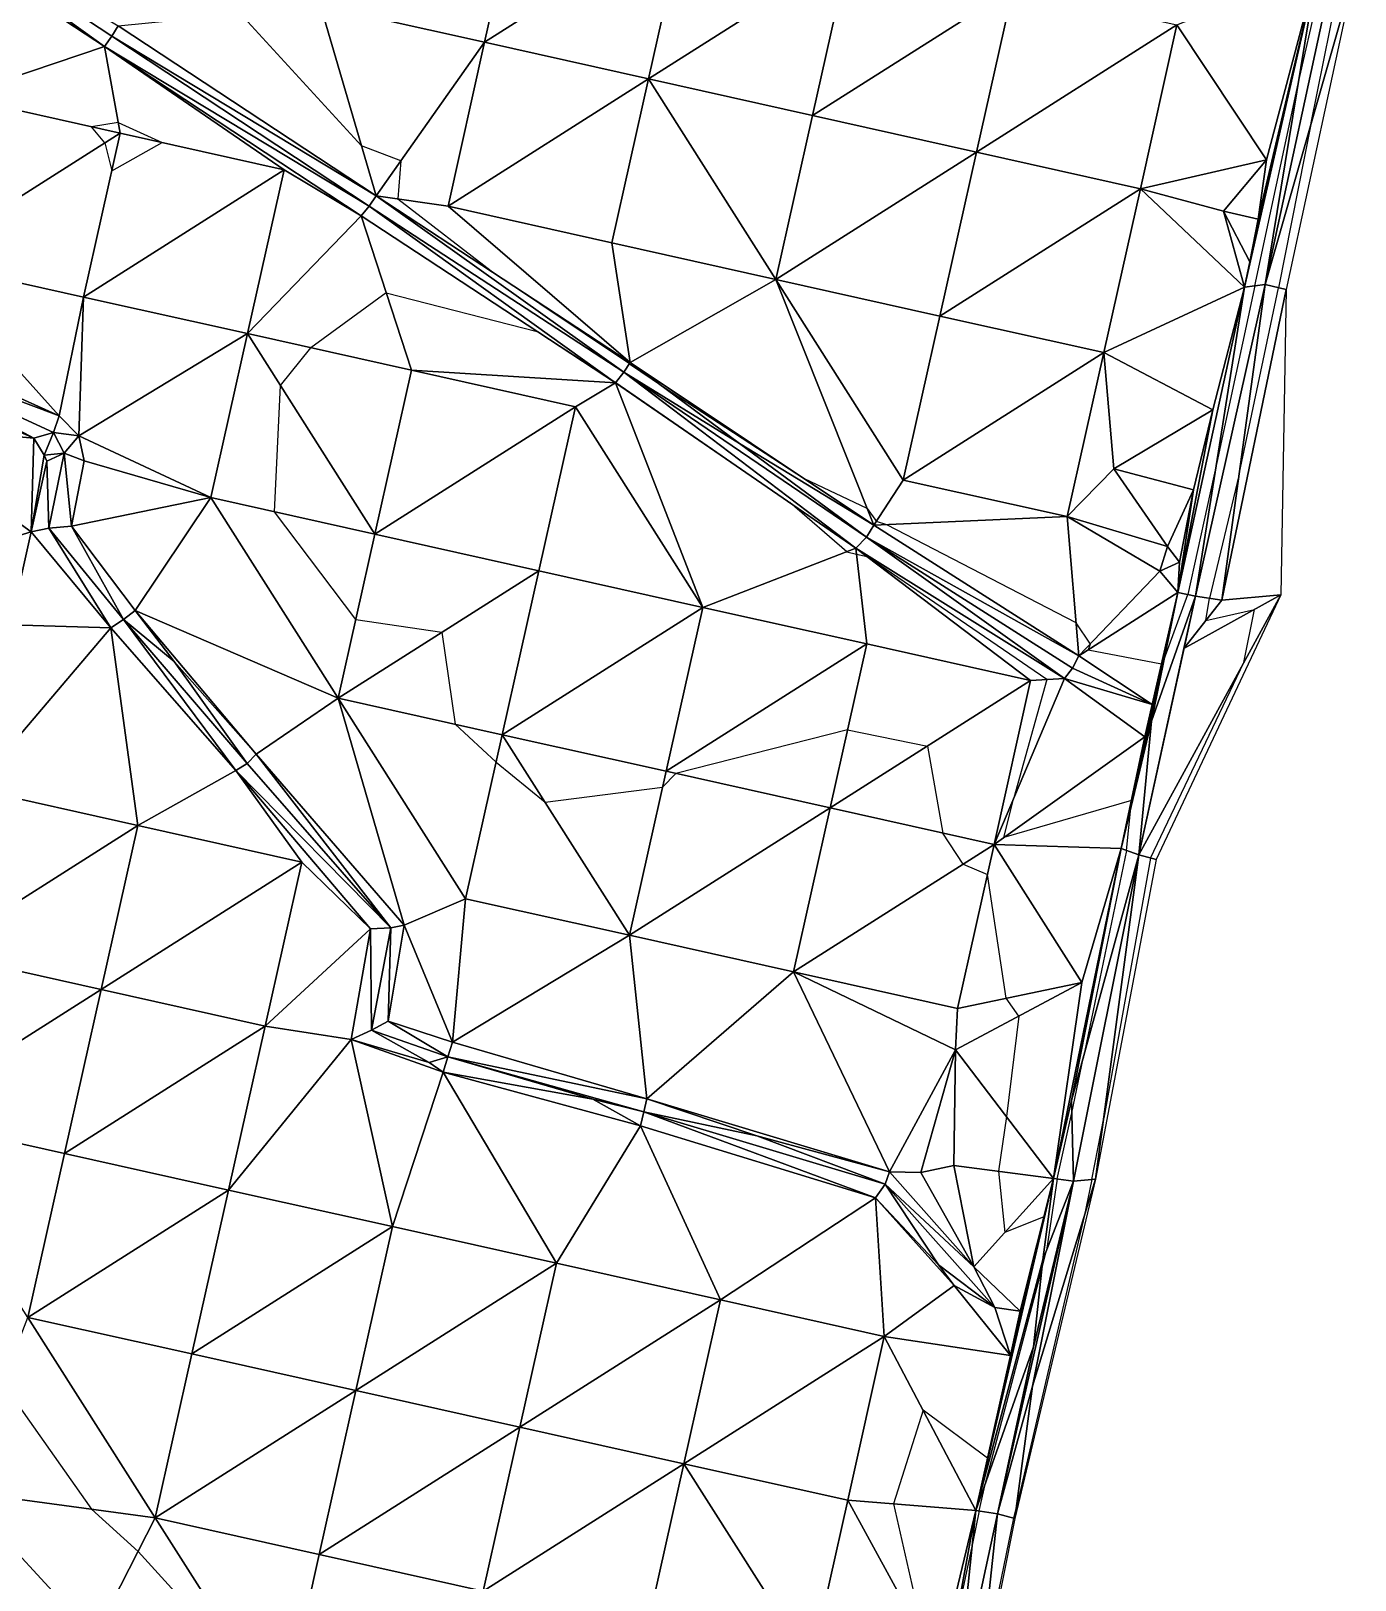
# Model space of a CAD drawing. Extents: x 452550 to 453808, y 451368 to 453069.
# Drawn here: x 453275.5 to 453354.3, y 452437.3 to 452529.5 of the extents above; entities that cross this region are included whole.
import ezdxf

# ---------------------------------------------------------------- set-up
doc = ezdxf.new("R2010")
doc.units = 0
doc.header["$LTSCALE"] = 0.35
doc.header["$MEASUREMENT"] = 0
doc.linetypes.add('DASHED', pattern=[5442.857143, 3628.571429, -1814.285714])
doc.layers.add('Default', color=42, linetype='Continuous', lineweight=25)
doc.layers.add('FPS_Contours-Minor', color=40, linetype='DASHED', lineweight=25)

msp = doc.modelspace()

# ---------------------------------------------------------------- linework, layer by layer
at = {"layer": 'Default', "color": 8, "linetype": 'Continuous', "lineweight": 25}
for points in [[(453264.543, 452538.631, 13.973), (453265.061, 452539.23, 13.899), (453279.889, 452528.575, 13.956)], [(453271.06, 452525.595, 13.971), (453264.543, 452538.631, 13.973), (453279.889, 452528.575, 13.956)], [(453265.061, 452539.23, 13.899), (453280.319, 452529.189, 13.881), (453279.889, 452528.575, 13.956)], [(453280.696, 452529.802, 13.948), (453280.319, 452529.189, 13.881), (453265.061, 452539.23, 13.899)], [(453302.518, 452528.82, 14.041), (453292.758, 452530.998, 14.034), (453304.696, 452538.58, 14.051)], [(453302.518, 452528.82, 14.041), (453304.696, 452538.58, 14.051), (453314.456, 452536.402, 14.101)], [(453312.278, 452526.642, 14.092), (453302.518, 452528.82, 14.041), (453314.456, 452536.402, 14.101)], [(453312.278, 452526.642, 14.092), (453314.456, 452536.402, 14.101), (453324.216, 452534.224, 14.098)], [(453322.038, 452524.464, 14.096), (453312.278, 452526.642, 14.092), (453324.216, 452534.224, 14.098)], [(453322.038, 452524.464, 14.096), (453324.216, 452534.224, 14.098), (453333.976, 452532.046, 14.097)], [(453343.736, 452529.868, 14.168), (453352.052, 452533.126, 14.132), (453349.069, 452521.816, 14.189)], [(453347.758, 452514.251, 14.234), (453348.071, 452515.76, 14.156), (453352.052, 452533.126, 14.132)], [(453348.979, 452514.408, 13.768), (453347.758, 452514.251, 14.234), (453352.052, 452533.126, 14.132)], [(453348.071, 452515.76, 14.156), (453348.56, 452518.296, 14.121), (453352.052, 452533.126, 14.132)], [(453348.56, 452518.296, 14.121), (453349.069, 452521.816, 14.189), (453352.052, 452533.126, 14.132)], [(453353.006, 452533.077, 13.838), (453354.334, 452533.17, 14.22), (453348.979, 452514.408, 13.768)], [(453354.334, 452533.17, 14.22), (453350.236, 452514.105, 14.13), (453348.979, 452514.408, 13.768)], [(453352.052, 452533.126, 14.132), (453353.006, 452533.077, 13.838), (453348.979, 452514.408, 13.768)], [(453331.798, 452522.286, 14.099), (453322.038, 452524.464, 14.096), (453333.976, 452532.046, 14.097)], [(453331.798, 452522.286, 14.099), (453333.976, 452532.046, 14.097), (453343.736, 452529.868, 14.168)], [(453292.758, 452530.998, 14.034), (453296.065, 452519.679, 13.988), (453280.696, 452529.802, 13.948)], [(453292.758, 452530.998, 14.034), (453302.518, 452528.82, 14.041), (453296.065, 452519.679, 13.988)], [(453279.889, 452528.575, 13.956), (453280.319, 452529.189, 13.881), (453295.655, 452519.067, 13.862)], [(453296.065, 452519.679, 13.988), (453280.319, 452529.189, 13.881), (453280.696, 452529.802, 13.948)], [(453296.065, 452519.679, 13.988), (453295.655, 452519.067, 13.862), (453280.319, 452529.189, 13.881)], [(453341.558, 452520.108, 14.114), (453331.798, 452522.286, 14.099), (453343.736, 452529.868, 14.168)], [(453341.558, 452520.108, 14.114), (453343.736, 452529.868, 14.168), (453349.069, 452521.816, 14.189)], [(453280.82, 452523.417, 14.006), (453271.06, 452525.595, 13.971), (453279.889, 452528.575, 13.956)], [(453290.58, 452521.239, 13.982), (453279.889, 452528.575, 13.956), (453295.167, 452518.488, 13.991)], [(453279.889, 452528.575, 13.956), (453295.655, 452519.067, 13.862), (453295.167, 452518.488, 13.991)], [(453290.58, 452521.239, 13.982), (453280.82, 452523.417, 14.006), (453279.889, 452528.575, 13.956)], [(453302.518, 452528.82, 14.041), (453300.34, 452519.061, 14.028), (453296.065, 452519.679, 13.988)], [(453300.34, 452519.061, 14.028), (453302.518, 452528.82, 14.041), (453312.278, 452526.642, 14.092)], [(453310.1, 452516.882, 14.069), (453300.34, 452519.061, 14.028), (453312.278, 452526.642, 14.092)], [(453310.1, 452516.882, 14.069), (453312.278, 452526.642, 14.092), (453319.86, 452514.704, 14.073)], [(453319.86, 452514.704, 14.073), (453312.278, 452526.642, 14.092), (453322.038, 452524.464, 14.096)], [(453268.882, 452515.835, 13.926), (453271.06, 452525.595, 13.971), (453280.82, 452523.417, 14.006)], [(453319.86, 452514.704, 14.073), (453322.038, 452524.464, 14.096), (453331.798, 452522.286, 14.099)], [(453278.642, 452513.657, 13.979), (453268.882, 452515.835, 13.926), (453280.82, 452523.417, 14.006)], [(453278.642, 452513.657, 13.979), (453280.82, 452523.417, 14.006), (453290.58, 452521.239, 13.982)], [(453329.62, 452512.526, 14.066), (453319.86, 452514.704, 14.073), (453331.798, 452522.286, 14.099)], [(453329.62, 452512.526, 14.066), (453331.798, 452522.286, 14.099), (453341.558, 452520.108, 14.114)], [(453346.498, 452518.76, 14.206), (453341.558, 452520.108, 14.114), (453349.069, 452521.816, 14.189)], [(453348.56, 452518.296, 14.121), (453346.498, 452518.76, 14.206), (453349.069, 452521.816, 14.189)], [(453288.402, 452511.479, 13.994), (453278.642, 452513.657, 13.979), (453290.58, 452521.239, 13.982)], [(453288.402, 452511.479, 13.994), (453290.58, 452521.239, 13.982), (453295.167, 452518.488, 13.991)], [(453339.38, 452510.348, 14.089), (453329.62, 452512.526, 14.066), (453341.558, 452520.108, 14.114)], [(453339.38, 452510.348, 14.089), (453341.558, 452520.108, 14.114), (453347.758, 452514.251, 14.234)], [(453347.758, 452514.251, 14.234), (453341.558, 452520.108, 14.114), (453346.498, 452518.76, 14.206)], [(453295.167, 452518.488, 13.991), (453295.655, 452519.067, 13.862), (453310.316, 452508.549, 14.004)], [(453310.798, 452509.181, 13.911), (453295.655, 452519.067, 13.862), (453296.065, 452519.679, 13.988)], [(453295.655, 452519.067, 13.862), (453310.798, 452509.181, 13.911), (453310.316, 452508.549, 14.004)], [(453300.34, 452519.061, 14.028), (453311.188, 452509.77, 14.014), (453296.065, 452519.679, 13.988)], [(453311.188, 452509.77, 14.014), (453310.798, 452509.181, 13.911), (453296.065, 452519.679, 13.988)], [(453300.34, 452519.061, 14.028), (453310.1, 452516.882, 14.069), (453311.188, 452509.77, 14.014)], [(453298.162, 452509.301, 14.009), (453288.402, 452511.479, 13.994), (453295.167, 452518.488, 13.991)], [(453298.162, 452509.301, 14.009), (453295.167, 452518.488, 13.991), (453310.316, 452508.549, 14.004)], [(453348.56, 452518.296, 14.121), (453348.071, 452515.76, 14.156), (453346.498, 452518.76, 14.206)], [(453348.071, 452515.76, 14.156), (453347.758, 452514.251, 14.234), (453346.498, 452518.76, 14.206)], [(453310.1, 452516.882, 14.069), (453319.86, 452514.704, 14.073), (453311.188, 452509.77, 14.014)], [(453268.882, 452515.835, 13.926), (453277.2, 452506.593, 13.925), (453264.042, 452512.521, 13.902)], [(453268.882, 452515.835, 13.926), (453278.642, 452513.657, 13.979), (453277.2, 452506.593, 13.925)], [(453319.86, 452514.704, 14.073), (453325.686, 452500.069, 13.995), (453311.188, 452509.77, 14.014)], [(453319.86, 452514.704, 14.073), (453327.442, 452502.766, 14.057), (453325.686, 452500.069, 13.995)], [(453319.86, 452514.704, 14.073), (453329.62, 452512.526, 14.066), (453327.442, 452502.766, 14.057)], [(453348.979, 452514.408, 13.768), (453346.402, 452495.61, 14.155), (453344.832, 452495.861, 13.822)], [(453347.758, 452514.251, 14.234), (453348.979, 452514.408, 13.768), (453344.832, 452495.861, 13.822)], [(453348.979, 452514.408, 13.768), (453350.236, 452514.105, 14.13), (453346.402, 452495.61, 14.155)], [(453278.642, 452513.657, 13.979), (453278.355, 452505.4, 13.92), (453277.2, 452506.593, 13.925)], [(453278.642, 452513.657, 13.979), (453288.402, 452511.479, 13.994), (453278.355, 452505.4, 13.92)], [(453339.38, 452510.348, 14.089), (453347.758, 452514.251, 14.234), (453345.878, 452506.942, 14.17)], [(453344.832, 452495.861, 13.822), (453343.793, 452496.074, 14.228), (453347.758, 452514.251, 14.234)], [(453343.793, 452496.074, 14.228), (453345.878, 452506.942, 14.17), (453347.758, 452514.251, 14.234)], [(453349.923, 452495.927, 14.081), (453346.402, 452495.61, 14.155), (453350.236, 452514.105, 14.13)], [(453263.151, 452510.782, 13.923), (453263.612, 452511.69, 13.787), (453275.693, 452505.248, 13.898)], [(453277.2, 452506.593, 13.925), (453263.612, 452511.69, 13.787), (453264.042, 452512.521, 13.902)], [(453276.849, 452505.601, 13.813), (453275.693, 452505.248, 13.898), (453263.612, 452511.69, 13.787)], [(453277.2, 452506.593, 13.925), (453276.849, 452505.601, 13.813), (453263.612, 452511.69, 13.787)], [(453327.442, 452502.766, 14.057), (453329.62, 452512.526, 14.066), (453339.38, 452510.348, 14.089)], [(453266.704, 452506.075, 13.919), (453263.151, 452510.782, 13.923), (453275.693, 452505.248, 13.898)], [(453288.402, 452511.479, 13.994), (453286.224, 452501.719, 13.99), (453278.355, 452505.4, 13.92)], [(453286.224, 452501.719, 13.99), (453288.402, 452511.479, 13.994), (453295.984, 452499.541, 14.016)], [(453295.984, 452499.541, 14.016), (453288.402, 452511.479, 13.994), (453298.162, 452509.301, 14.009)], [(453317.682, 452504.945, 13.969), (453310.798, 452509.181, 13.911), (453311.188, 452509.77, 14.014)], [(453325.686, 452500.069, 13.995), (453317.682, 452504.945, 13.969), (453311.188, 452509.77, 14.014)], [(453337.201, 452500.588, 14.075), (453327.442, 452502.766, 14.057), (453339.38, 452510.348, 14.089)], [(453337.201, 452500.588, 14.075), (453339.38, 452510.348, 14.089), (453339.984, 452503.424, 14.071)], [(453339.984, 452503.424, 14.071), (453339.38, 452510.348, 14.089), (453345.878, 452506.942, 14.17)], [(453295.984, 452499.541, 14.016), (453298.162, 452509.301, 14.009), (453307.922, 452507.123, 14.04)], [(453310.316, 452508.549, 14.004), (453307.922, 452507.123, 14.04), (453298.162, 452509.301, 14.009)], [(453310.316, 452508.549, 14.004), (453310.798, 452509.181, 13.911), (453324.626, 452498.712, 13.999)], [(453310.798, 452509.181, 13.911), (453317.682, 452504.945, 13.969), (453325.247, 452499.356, 13.878)], [(453324.626, 452498.712, 13.999), (453310.798, 452509.181, 13.911), (453325.247, 452499.356, 13.878)], [(453315.504, 452495.185, 14.023), (453307.922, 452507.123, 14.04), (453310.316, 452508.549, 14.004)], [(453315.504, 452495.185, 14.023), (453310.316, 452508.549, 14.004), (453324.626, 452498.712, 13.999)], [(453305.744, 452497.363, 14.014), (453295.984, 452499.541, 14.016), (453307.922, 452507.123, 14.04)], [(453305.744, 452497.363, 14.014), (453307.922, 452507.123, 14.04), (453315.504, 452495.185, 14.023)], [(453278.355, 452505.4, 13.92), (453276.849, 452505.601, 13.813), (453277.2, 452506.593, 13.925)], [(453344.726, 452502.187, 14.025), (453339.984, 452503.424, 14.071), (453345.878, 452506.942, 14.17)], [(453343.793, 452496.074, 14.228), (453344.726, 452502.187, 14.025), (453345.878, 452506.942, 14.17)], [(453264.526, 452496.315, 13.96), (453266.704, 452506.075, 13.919), (453275.528, 452499.686, 13.905)], [(453266.704, 452506.075, 13.919), (453275.693, 452505.248, 13.898), (453275.528, 452499.686, 13.905)], [(453275.693, 452505.248, 13.898), (453276.308, 452504.254, 13.892), (453275.528, 452499.686, 13.905)], [(453275.693, 452505.248, 13.898), (453276.849, 452505.601, 13.813), (453276.308, 452504.254, 13.892)], [(453276.849, 452505.601, 13.813), (453277.488, 452504.354, 13.77), (453276.308, 452504.254, 13.892)], [(453277.488, 452504.354, 13.77), (453276.849, 452505.601, 13.813), (453278.355, 452505.4, 13.92)], [(453278.68, 452503.913, 13.909), (453277.488, 452504.354, 13.77), (453278.355, 452505.4, 13.92)], [(453286.224, 452501.719, 13.99), (453278.68, 452503.913, 13.909), (453278.355, 452505.4, 13.92)], [(453276.308, 452504.254, 13.892), (453276.464, 452503.897, 13.892), (453275.528, 452499.686, 13.905)], [(453277.488, 452504.354, 13.77), (453276.464, 452503.897, 13.892), (453276.308, 452504.254, 13.892)], [(453276.585, 452499.906, 13.771), (453276.464, 452503.897, 13.892), (453277.488, 452504.354, 13.77)], [(453277.924, 452500.021, 13.89), (453276.585, 452499.906, 13.771), (453277.488, 452504.354, 13.77)], [(453277.488, 452504.354, 13.77), (453278.68, 452503.913, 13.909), (453277.924, 452500.021, 13.89)], [(453317.682, 452504.945, 13.969), (453325.686, 452500.069, 13.995), (453325.247, 452499.356, 13.878)], [(453276.464, 452503.897, 13.892), (453276.585, 452499.906, 13.771), (453275.528, 452499.686, 13.905)], [(453286.224, 452501.719, 13.99), (453277.924, 452500.021, 13.89), (453278.68, 452503.913, 13.909)], [(453343.177, 452498.802, 14.099), (453337.201, 452500.588, 14.075), (453339.984, 452503.424, 14.071)], [(453344.726, 452502.187, 14.025), (453343.177, 452498.802, 14.099), (453339.984, 452503.424, 14.071)], [(453327.442, 452502.766, 14.057), (453337.201, 452500.588, 14.075), (453325.686, 452500.069, 13.995)], [(453286.224, 452501.719, 13.99), (453281.718, 452494.992, 13.896), (453277.924, 452500.021, 13.89)], [(453281.718, 452494.992, 13.896), (453286.224, 452501.719, 13.99), (453293.806, 452489.781, 13.985)], [(453286.224, 452501.719, 13.99), (453295.984, 452499.541, 14.016), (453293.806, 452489.781, 13.985)], [(453344.726, 452502.187, 14.025), (453343.889, 452497.885, 14.025), (453343.177, 452498.802, 14.099)], [(453343.793, 452496.074, 14.228), (453343.889, 452497.885, 14.025), (453344.726, 452502.187, 14.025)], [(453325.686, 452500.069, 13.995), (453337.201, 452500.588, 14.075), (453337.897, 452492.291, 13.977)], [(453337.897, 452492.291, 13.977), (453337.201, 452500.588, 14.075), (453342.724, 452497.339, 14.142)], [(453342.724, 452497.339, 14.142), (453337.201, 452500.588, 14.075), (453343.177, 452498.802, 14.099)], [(453274.286, 452494.137, 13.956), (453264.526, 452496.315, 13.96), (453275.528, 452499.686, 13.905)], [(453274.286, 452494.137, 13.956), (453275.528, 452499.686, 13.905), (453280.258, 452493.973, 13.878)], [(453275.528, 452499.686, 13.905), (453276.585, 452499.906, 13.771), (453280.258, 452493.973, 13.878)], [(453277.924, 452500.021, 13.89), (453281.017, 452494.467, 13.792), (453276.585, 452499.906, 13.771)], [(453281.017, 452494.467, 13.792), (453280.258, 452493.973, 13.878), (453276.585, 452499.906, 13.771)], [(453281.718, 452494.992, 13.896), (453281.017, 452494.467, 13.792), (453277.924, 452500.021, 13.89)], [(453325.247, 452499.356, 13.878), (453325.686, 452500.069, 13.995), (453337.897, 452492.291, 13.977)], [(453293.806, 452489.781, 13.985), (453295.984, 452499.541, 14.016), (453305.744, 452497.363, 14.014)], [(453325.264, 452493.007, 14.022), (453315.504, 452495.185, 14.023), (453324.626, 452498.712, 13.999)], [(453324.626, 452498.712, 13.999), (453325.247, 452499.356, 13.878), (453337.043, 452490.957, 13.976)], [(453335.023, 452490.828, 14.021), (453324.626, 452498.712, 13.999), (453337.043, 452490.957, 13.976)], [(453335.023, 452490.828, 14.021), (453325.264, 452493.007, 14.022), (453324.626, 452498.712, 13.999)], [(453325.247, 452499.356, 13.878), (453337.512, 452491.57, 13.857), (453337.043, 452490.957, 13.976)], [(453325.247, 452499.356, 13.878), (453337.897, 452492.291, 13.977), (453337.512, 452491.57, 13.857)], [(453343.889, 452497.885, 14.025), (453342.724, 452497.339, 14.142), (453343.177, 452498.802, 14.099)], [(453343.889, 452497.885, 14.025), (453343.793, 452496.074, 14.228), (453342.724, 452497.339, 14.142)], [(453303.566, 452487.603, 14.006), (453293.806, 452489.781, 13.985), (453305.744, 452497.363, 14.014)], [(453303.566, 452487.603, 14.006), (453305.744, 452497.363, 14.014), (453315.504, 452495.185, 14.023)], [(453343.793, 452496.074, 14.228), (453337.897, 452492.291, 13.977), (453342.724, 452497.339, 14.142)], [(453342.256, 452489.395, 13.871), (453337.897, 452492.291, 13.977), (453343.793, 452496.074, 14.228)], [(453340.419, 452480.828, 14.099), (453342.256, 452489.395, 13.871), (453343.793, 452496.074, 14.228)], [(453342.224, 452488.415, 13.789), (453340.419, 452480.828, 14.099), (453343.793, 452496.074, 14.228)], [(453342.224, 452488.415, 13.789), (453343.793, 452496.074, 14.228), (453344.832, 452495.861, 13.822)], [(453313.326, 452485.425, 14.001), (453303.566, 452487.603, 14.006), (453315.504, 452495.185, 14.023)], [(453313.326, 452485.425, 14.001), (453315.504, 452495.185, 14.023), (453325.264, 452493.007, 14.022)], [(453349.923, 452495.927, 14.081), (453342.489, 452480.172, 14.105), (453341.464, 452480.463, 13.771)], [(453344.151, 452492.743, 13.786), (453349.923, 452495.927, 14.081), (453341.464, 452480.463, 13.771)], [(453344.832, 452495.861, 13.822), (453344.151, 452492.743, 13.786), (453341.464, 452480.463, 13.771)], [(453342.224, 452488.415, 13.789), (453344.832, 452495.861, 13.822), (453341.464, 452480.463, 13.771)], [(453346.402, 452495.61, 14.155), (453349.923, 452495.927, 14.081), (453344.151, 452492.743, 13.786)], [(453344.832, 452495.861, 13.822), (453346.402, 452495.61, 14.155), (453344.151, 452492.743, 13.786)], [(453272.108, 452484.377, 13.992), (453274.286, 452494.137, 13.956), (453280.258, 452493.973, 13.878)], [(453287.704, 452485.47, 13.923), (453280.258, 452493.973, 13.878), (453281.017, 452494.467, 13.792)], [(453284.046, 452491.959, 13.922), (453281.017, 452494.467, 13.792), (453281.718, 452494.992, 13.896)], [(453284.046, 452491.959, 13.922), (453288.385, 452485.887, 13.798), (453281.017, 452494.467, 13.792)], [(453288.385, 452485.887, 13.798), (453287.704, 452485.47, 13.923), (453281.017, 452494.467, 13.792)], [(453288.924, 452486.446, 13.921), (453284.046, 452491.959, 13.922), (453281.718, 452494.992, 13.896)], [(453293.806, 452489.781, 13.985), (453288.924, 452486.446, 13.921), (453281.718, 452494.992, 13.896)], [(453281.868, 452482.199, 13.981), (453272.108, 452484.377, 13.992), (453280.258, 452493.973, 13.878)], [(453287.704, 452485.47, 13.923), (453281.868, 452482.199, 13.981), (453280.258, 452493.973, 13.878)], [(453323.085, 452483.247, 13.98), (453313.326, 452485.425, 14.001), (453325.264, 452493.007, 14.022)], [(453323.085, 452483.247, 13.98), (453325.264, 452493.007, 14.022), (453335.023, 452490.828, 14.021)], [(453342.256, 452489.395, 13.871), (453337.512, 452491.57, 13.857), (453337.897, 452492.291, 13.977)], [(453284.046, 452491.959, 13.922), (453288.924, 452486.446, 13.921), (453288.385, 452485.887, 13.798)], [(453337.512, 452491.57, 13.857), (453342.256, 452489.395, 13.871), (453337.043, 452490.957, 13.976)], [(453332.845, 452481.069, 14.009), (453323.085, 452483.247, 13.98), (453335.023, 452490.828, 14.021)], [(453332.845, 452481.069, 14.009), (453337.043, 452490.957, 13.976), (453341.813, 452487.487, 13.869)], [(453332.845, 452481.069, 14.009), (453335.023, 452490.828, 14.021), (453337.043, 452490.957, 13.976)], [(453337.043, 452490.957, 13.976), (453342.256, 452489.395, 13.871), (453341.813, 452487.487, 13.869)], [(453293.806, 452489.781, 13.985), (453297.731, 452476.258, 13.917), (453288.924, 452486.446, 13.921)], [(453293.806, 452489.781, 13.985), (453301.388, 452477.843, 13.971), (453297.731, 452476.258, 13.917)], [(453293.806, 452489.781, 13.985), (453303.566, 452487.603, 14.006), (453301.388, 452477.843, 13.971)], [(453340.419, 452480.828, 14.099), (453341.813, 452487.487, 13.869), (453342.256, 452489.395, 13.871)], [(453342.224, 452488.415, 13.789), (453341.464, 452480.463, 13.771), (453340.419, 452480.828, 14.099)], [(453301.388, 452477.843, 13.971), (453303.566, 452487.603, 14.006), (453311.148, 452475.665, 13.988)], [(453311.148, 452475.665, 13.988), (453303.566, 452487.603, 14.006), (453313.326, 452485.425, 14.001)], [(453340.419, 452480.828, 14.099), (453332.845, 452481.069, 14.009), (453341.813, 452487.487, 13.869)], [(453287.704, 452485.47, 13.923), (453288.385, 452485.887, 13.798), (453296.937, 452476.099, 13.799)], [(453288.924, 452486.446, 13.921), (453296.937, 452476.099, 13.799), (453288.385, 452485.887, 13.798)], [(453297.731, 452476.258, 13.917), (453296.937, 452476.099, 13.799), (453288.924, 452486.446, 13.921)], [(453291.628, 452480.021, 13.891), (453281.868, 452482.199, 13.981), (453287.704, 452485.47, 13.923)], [(453291.628, 452480.021, 13.891), (453287.704, 452485.47, 13.923), (453295.727, 452476.047, 13.906)], [(453287.704, 452485.47, 13.923), (453296.937, 452476.099, 13.799), (453295.727, 452476.047, 13.906)], [(453311.148, 452475.665, 13.988), (453313.326, 452485.425, 14.001), (453323.085, 452483.247, 13.98)], [(453269.93, 452474.617, 13.96), (453272.108, 452484.377, 13.992), (453281.868, 452482.199, 13.981)], [(453320.907, 452473.487, 13.949), (453311.148, 452475.665, 13.988), (453323.085, 452483.247, 13.98)], [(453320.907, 452473.487, 13.949), (453323.085, 452483.247, 13.98), (453332.845, 452481.069, 14.009)], [(453279.69, 452472.439, 13.967), (453269.93, 452474.617, 13.96), (453281.868, 452482.199, 13.981)], [(453279.69, 452472.439, 13.967), (453281.868, 452482.199, 13.981), (453291.628, 452480.021, 13.891)], [(453330.667, 452471.309, 13.959), (453320.907, 452473.487, 13.949), (453332.845, 452481.069, 14.009)], [(453330.667, 452471.309, 13.959), (453332.845, 452481.069, 14.009), (453338.078, 452472.863, 14.064)], [(453332.845, 452481.069, 14.009), (453340.419, 452480.828, 14.099), (453338.078, 452472.863, 14.064)], [(453337.464, 452465.827, 14.047), (453336.385, 452461.192, 14.06), (453340.419, 452480.828, 14.099)], [(453336.385, 452461.192, 14.06), (453338.078, 452472.863, 14.064), (453340.419, 452480.828, 14.099)], [(453337.464, 452465.827, 14.047), (453340.419, 452480.828, 14.099), (453341.464, 452480.463, 13.771)], [(453337.464, 452465.827, 14.047), (453341.464, 452480.463, 13.771), (453337.57, 452461.024, 13.736)], [(453341.464, 452480.463, 13.771), (453338.888, 452461.145, 14.053), (453337.57, 452461.024, 13.736)], [(453341.464, 452480.463, 13.771), (453342.489, 452480.172, 14.105), (453338.888, 452461.145, 14.053)], [(453289.45, 452470.261, 13.939), (453279.69, 452472.439, 13.967), (453291.628, 452480.021, 13.891)], [(453289.45, 452470.261, 13.939), (453291.628, 452480.021, 13.891), (453295.727, 452476.047, 13.906)], [(453301.388, 452477.843, 13.971), (453300.607, 452469.311, 13.928), (453297.731, 452476.258, 13.917)], [(453301.388, 452477.843, 13.971), (453311.148, 452475.665, 13.988), (453300.607, 452469.311, 13.928)], [(453289.45, 452470.261, 13.939), (453295.727, 452476.047, 13.906), (453294.584, 452469.454, 13.917)], [(453295.727, 452476.047, 13.906), (453295.775, 452470.008, 13.793), (453294.584, 452469.454, 13.917)], [(453295.775, 452470.008, 13.793), (453295.727, 452476.047, 13.906), (453296.937, 452476.099, 13.799)], [(453296.772, 452470.546, 13.899), (453295.775, 452470.008, 13.793), (453296.937, 452476.099, 13.799)], [(453300.607, 452469.311, 13.928), (453296.772, 452470.546, 13.899), (453297.731, 452476.258, 13.917)], [(453296.772, 452470.546, 13.899), (453296.937, 452476.099, 13.799), (453297.731, 452476.258, 13.917)], [(453300.607, 452469.311, 13.928), (453311.148, 452475.665, 13.988), (453312.176, 452465.924, 13.92)], [(453311.148, 452475.665, 13.988), (453320.907, 452473.487, 13.949), (453312.176, 452465.924, 13.92)], [(453267.752, 452464.857, 13.852), (453269.93, 452474.617, 13.96), (453279.69, 452472.439, 13.967)], [(453320.907, 452473.487, 13.949), (453326.613, 452461.577, 13.914), (453312.176, 452465.924, 13.92)], [(453326.613, 452461.577, 13.914), (453320.907, 452473.487, 13.949), (453330.555, 452468.846, 13.936)], [(453320.907, 452473.487, 13.949), (453330.667, 452471.309, 13.959), (453330.555, 452468.846, 13.936)], [(453277.512, 452462.679, 13.946), (453267.752, 452464.857, 13.852), (453279.69, 452472.439, 13.967)], [(453277.512, 452462.679, 13.946), (453279.69, 452472.439, 13.967), (453289.45, 452470.261, 13.939)], [(453330.555, 452468.846, 13.936), (453330.667, 452471.309, 13.959), (453338.078, 452472.863, 14.064)], [(453336.385, 452461.192, 14.06), (453330.555, 452468.846, 13.936), (453338.078, 452472.863, 14.064)], [(453287.272, 452460.501, 13.935), (453277.512, 452462.679, 13.946), (453289.45, 452470.261, 13.939)], [(453287.272, 452460.501, 13.935), (453289.45, 452470.261, 13.939), (453294.584, 452469.454, 13.917)], [(453296.772, 452470.546, 13.899), (453300.328, 452468.429, 13.793), (453295.775, 452470.008, 13.793)], [(453296.772, 452470.546, 13.899), (453300.607, 452469.311, 13.928), (453300.328, 452468.429, 13.793)], [(453297.031, 452458.323, 13.94), (453287.272, 452460.501, 13.935), (453294.584, 452469.454, 13.917)], [(453295.775, 452470.008, 13.793), (453299.21, 452468.083, 13.92), (453294.584, 452469.454, 13.917)], [(453297.031, 452458.323, 13.94), (453294.584, 452469.454, 13.917), (453300.044, 452467.526, 13.929)], [(453294.584, 452469.454, 13.917), (453299.21, 452468.083, 13.92), (453300.044, 452467.526, 13.929)], [(453300.328, 452468.429, 13.793), (453299.21, 452468.083, 13.92), (453295.775, 452470.008, 13.793)], [(453300.328, 452468.429, 13.793), (453300.607, 452469.311, 13.928), (453312.176, 452465.924, 13.92)], [(453299.21, 452468.083, 13.92), (453300.328, 452468.429, 13.793), (453300.044, 452467.526, 13.929)], [(453300.328, 452468.429, 13.793), (453308.969, 452465.905, 13.915), (453300.044, 452467.526, 13.929)], [(453312.005, 452465.153, 13.787), (453308.969, 452465.905, 13.915), (453300.328, 452468.429, 13.793)], [(453312.176, 452465.924, 13.92), (453312.005, 452465.153, 13.787), (453300.328, 452468.429, 13.793)], [(453328.489, 452461.549, 13.964), (453326.613, 452461.577, 13.914), (453330.555, 452468.846, 13.936)], [(453330.453, 452461.966, 13.952), (453328.489, 452461.549, 13.964), (453330.555, 452468.846, 13.936)], [(453336.385, 452461.192, 14.06), (453330.453, 452461.966, 13.952), (453330.555, 452468.846, 13.936)], [(453306.791, 452456.145, 13.927), (453297.031, 452458.323, 13.94), (453300.044, 452467.526, 13.929)], [(453306.791, 452456.145, 13.927), (453300.044, 452467.526, 13.929), (453311.793, 452464.326, 13.917)], [(453300.044, 452467.526, 13.929), (453308.969, 452465.905, 13.915), (453311.793, 452464.326, 13.917)], [(453308.969, 452465.905, 13.915), (453312.005, 452465.153, 13.787), (453311.793, 452464.326, 13.917)], [(453318.729, 452463.727, 13.892), (453312.005, 452465.153, 13.787), (453312.176, 452465.924, 13.92)], [(453326.613, 452461.577, 13.914), (453318.729, 452463.727, 13.892), (453312.176, 452465.924, 13.92)], [(453336.385, 452461.192, 14.06), (453337.464, 452465.827, 14.047), (453337.57, 452461.024, 13.736)], [(453275.334, 452452.919, 13.832), (453267.752, 452464.857, 13.852), (453277.512, 452462.679, 13.946)], [(453325.778, 452460.026, 13.919), (453311.793, 452464.326, 13.917), (453312.005, 452465.153, 13.787)], [(453318.729, 452463.727, 13.892), (453326.365, 452460.858, 13.793), (453312.005, 452465.153, 13.787)], [(453326.365, 452460.858, 13.793), (453325.778, 452460.026, 13.919), (453312.005, 452465.153, 13.787)], [(453316.551, 452453.967, 13.921), (453306.791, 452456.145, 13.927), (453311.793, 452464.326, 13.917)], [(453325.778, 452460.026, 13.919), (453316.551, 452453.967, 13.921), (453311.793, 452464.326, 13.917)], [(453318.729, 452463.727, 13.892), (453326.613, 452461.577, 13.914), (453326.365, 452460.858, 13.793)], [(453275.334, 452452.919, 13.832), (453277.512, 452462.679, 13.946), (453287.272, 452460.501, 13.935)], [(453328.489, 452461.549, 13.964), (453330.453, 452461.966, 13.952), (453331.643, 452455.924, 13.962)], [(453336.385, 452461.192, 14.06), (453331.643, 452455.924, 13.962), (453330.453, 452461.966, 13.952)], [(453331.643, 452455.924, 13.962), (453326.365, 452460.858, 13.793), (453326.613, 452461.577, 13.914)], [(453328.489, 452461.549, 13.964), (453331.643, 452455.924, 13.962), (453326.613, 452461.577, 13.914)], [(453334.396, 452453.286, 13.854), (453331.643, 452455.924, 13.962), (453336.385, 452461.192, 14.06)], [(453335.754, 452456.354, 14.035), (453331.769, 452441.43, 14.065), (453336.385, 452461.192, 14.06)], [(453331.769, 452441.43, 14.065), (453333.817, 452450.65, 13.872), (453336.385, 452461.192, 14.06)], [(453335.186, 452451.17, 13.653), (453337.57, 452461.024, 13.736), (453333.045, 452441.221, 13.642)], [(453337.57, 452461.024, 13.736), (453335.138, 452448.831, 13.759), (453333.045, 452441.221, 13.642)], [(453333.817, 452450.65, 13.872), (453334.396, 452453.286, 13.854), (453336.385, 452461.192, 14.06)], [(453338.888, 452461.145, 14.053), (453334.073, 452440.953, 14.02), (453335.138, 452448.831, 13.759)], [(453337.57, 452461.024, 13.736), (453338.888, 452461.145, 14.053), (453335.138, 452448.831, 13.759)], [(453335.186, 452451.17, 13.653), (453335.754, 452456.354, 14.035), (453337.57, 452461.024, 13.736)], [(453335.754, 452456.354, 14.035), (453336.385, 452461.192, 14.06), (453337.57, 452461.024, 13.736)], [(453285.094, 452450.741, 13.918), (453275.334, 452452.919, 13.832), (453287.272, 452460.501, 13.935)], [(453285.094, 452450.741, 13.918), (453287.272, 452460.501, 13.935), (453297.031, 452458.323, 13.94)], [(453326.311, 452451.789, 13.952), (453316.551, 452453.967, 13.921), (453325.778, 452460.026, 13.919)], [(453329.539, 452456.047, 13.916), (453325.778, 452460.026, 13.919), (453326.365, 452460.858, 13.793)], [(453326.311, 452451.789, 13.952), (453325.778, 452460.026, 13.919), (453330.476, 452454.812, 13.956)], [(453325.778, 452460.026, 13.919), (453329.539, 452456.047, 13.916), (453330.476, 452454.812, 13.956)], [(453331.643, 452455.924, 13.962), (453332.894, 452453.516, 13.826), (453326.365, 452460.858, 13.793)], [(453332.894, 452453.516, 13.826), (453329.539, 452456.047, 13.916), (453326.365, 452460.858, 13.793)], [(453294.853, 452448.563, 13.989), (453285.094, 452450.741, 13.918), (453297.031, 452458.323, 13.94)], [(453294.853, 452448.563, 13.989), (453297.031, 452458.323, 13.94), (453306.791, 452456.145, 13.927)], [(453335.754, 452456.354, 14.035), (453335.186, 452451.17, 13.653), (453331.769, 452441.43, 14.065)], [(453304.613, 452446.385, 13.943), (453294.853, 452448.563, 13.989), (453306.791, 452456.145, 13.927)], [(453304.613, 452446.385, 13.943), (453306.791, 452456.145, 13.927), (453316.551, 452453.967, 13.921)], [(453332.894, 452453.516, 13.826), (453330.476, 452454.812, 13.956), (453329.539, 452456.047, 13.916)], [(453334.396, 452453.286, 13.854), (453332.894, 452453.516, 13.826), (453331.643, 452455.924, 13.962)], [(453326.311, 452451.789, 13.952), (453330.476, 452454.812, 13.956), (453333.817, 452450.65, 13.872)], [(453330.476, 452454.812, 13.956), (453332.894, 452453.516, 13.826), (453333.817, 452450.65, 13.872)], [(453314.373, 452444.207, 13.98), (453304.613, 452446.385, 13.943), (453316.551, 452453.967, 13.921)], [(453314.373, 452444.207, 13.98), (453316.551, 452453.967, 13.921), (453326.311, 452451.789, 13.952)], [(453332.894, 452453.516, 13.826), (453334.396, 452453.286, 13.854), (453333.817, 452450.65, 13.872)], [(453271.313, 452442.547, 14.278), (453275.334, 452452.919, 13.832), (453282.915, 452440.981, 13.864)], [(453282.915, 452440.981, 13.864), (453275.334, 452452.919, 13.832), (453285.094, 452450.741, 13.918)], [(453324.133, 452442.029, 13.964), (453314.373, 452444.207, 13.98), (453326.311, 452451.789, 13.952)], [(453324.133, 452442.029, 13.964), (453326.311, 452451.789, 13.952), (453331.769, 452441.43, 14.065)], [(453331.769, 452441.43, 14.065), (453326.311, 452451.789, 13.952), (453333.817, 452450.65, 13.872)], [(453333.045, 452441.221, 13.642), (453331.769, 452441.43, 14.065), (453335.186, 452451.17, 13.653)], [(453282.915, 452440.981, 13.864), (453285.094, 452450.741, 13.918), (453294.853, 452448.563, 13.989)], [(453292.675, 452438.803, 13.95), (453282.915, 452440.981, 13.864), (453294.853, 452448.563, 13.989)], [(453292.675, 452438.803, 13.95), (453294.853, 452448.563, 13.989), (453304.613, 452446.385, 13.943)], [(453334.073, 452440.953, 14.02), (453333.045, 452441.221, 13.642), (453335.138, 452448.831, 13.759)], [(453302.435, 452436.625, 13.934), (453292.675, 452438.803, 13.95), (453304.613, 452446.385, 13.943)], [(453302.435, 452436.625, 13.934), (453304.613, 452446.385, 13.943), (453314.373, 452444.207, 13.98)], [(453312.195, 452434.447, 13.956), (453302.435, 452436.625, 13.934), (453314.373, 452444.207, 13.98)], [(453312.195, 452434.447, 13.956), (453314.373, 452444.207, 13.98), (453321.955, 452432.269, 13.944)], [(453321.955, 452432.269, 13.944), (453314.373, 452444.207, 13.98), (453324.133, 452442.029, 13.964)], [(453279.289, 452433.9, 14.344), (453273.426, 452432.277, 14.245), (453271.313, 452442.547, 14.278)], [(453279.289, 452433.9, 14.344), (453271.313, 452442.547, 14.278), (453282.915, 452440.981, 13.864)], [(453321.955, 452432.269, 13.944), (453324.133, 452442.029, 13.964), (453329.545, 452432.153, 14.006)], [(453324.133, 452442.029, 13.964), (453331.769, 452441.43, 14.065), (453329.545, 452432.153, 14.006)], [(453279.289, 452433.9, 14.344), (453282.915, 452440.981, 13.864), (453290.497, 452429.043, 14.021)], [(453290.497, 452429.043, 14.021), (453282.915, 452440.981, 13.864), (453292.675, 452438.803, 13.95)], [(453329.591, 452429.578, 13.953), (453329.545, 452432.153, 14.006), (453331.769, 452441.43, 14.065)], [(453330.533, 452429.552, 13.649), (453329.591, 452429.578, 13.953), (453331.769, 452441.43, 14.065)], [(453331.769, 452441.43, 14.065), (453333.045, 452441.221, 13.642), (453330.533, 452429.552, 13.649)], [(453333.045, 452441.221, 13.642), (453331.772, 452429.374, 14.046), (453330.533, 452429.552, 13.649)], [(453333.045, 452441.221, 13.642), (453334.073, 452440.953, 14.02), (453331.772, 452429.374, 14.046)], [(453290.497, 452429.043, 14.021), (453292.675, 452438.803, 13.95), (453302.435, 452436.625, 13.934)]]:
    msp.add_3dface(points, dxfattribs=at)
at = {"layer": 'FPS_Contours-Minor', "color": 12, "linetype": 'Continuous', "lineweight": 25}
for p, q in [((453350.941, 452526.357, 14), (453352.48, 452533.104, 14)), ((453351.726, 452524.032, 14), (453353.567, 452533.116, 14)), ((453287.986, 452530.525, 14), (453295.195, 452522.655, 14)), ((453348.37, 452514.33, 14), (453350.941, 452526.357, 14)), ((453280.706, 452524.048, 14), (453279.123, 452523.795, 14)), ((453279.902, 452522.834, 14), (453279.123, 452523.795, 14)), ((453280.706, 452524.048, 14), (453283.315, 452522.86, 14)), ((453351.726, 452524.032, 14), (453349.785, 452514.214, 14)), ((453279.902, 452522.834, 14), (453280.319, 452521.173, 14)), ((453280.319, 452521.173, 14), (453283.315, 452522.86, 14)), ((453297.531, 452521.756, 14), (453295.195, 452522.655, 14)), ((453297.531, 452521.756, 14), (453297.344, 452519.494, 14)), ((453297.344, 452519.494, 14), (453303.162, 452515.029, 14)), ((453311.136, 452509.691, 14), (453303.162, 452515.029, 14)), ((453296.659, 452513.911, 14), (453292.174, 452510.637, 14)), ((453296.659, 452513.911, 14), (453305.644, 452511.614, 14)), ((453348.37, 452514.33, 14), (453346.098, 452503.818, 14)), ((453347.432, 452503.121, 14), (453349.785, 452514.214, 14)), ((453309.915, 452508.836, 14), (453305.644, 452511.614, 14)), ((453290.362, 452508.392, 14), (453292.174, 452510.637, 14)), ((453311.136, 452509.691, 14), (453313.158, 452508.306, 14)), ((453290.006, 452500.875, 14), (453290.362, 452508.392, 14)), ((453309.915, 452508.836, 14), (453310.336, 452508.575, 14)), ((453310.336, 452508.575, 14), (453320.688, 452501.419, 14)), ((453313.158, 452508.306, 14), (453321.565, 452502.826, 14)), ((453346.098, 452503.818, 14), (453344.375, 452495.954, 14)), ((453325.286, 452501.073, 14), (453321.565, 452502.826, 14)), ((453347.432, 452503.121, 14), (453345.673, 452495.726, 14)), ((453294.851, 452494.464, 14), (453290.006, 452500.875, 14)), ((453324.076, 452498.499, 14), (453320.688, 452501.419, 14)), ((453325.286, 452501.073, 14), (453325.839, 452500.304, 14)), ((453326.459, 452500.104, 14), (453325.839, 452500.304, 14)), ((453337.732, 452494.26, 14), (453326.459, 452500.104, 14)), ((453324.076, 452498.499, 14), (453324.666, 452498.357, 14)), ((453324.666, 452498.357, 14), (453325.296, 452498.204, 14)), ((453335.983, 452490.889, 14), (453325.296, 452498.204, 14)), ((453342.978, 452492.097, 14), (453344.375, 452495.954, 14)), ((453345.459, 452494.409, 14), (453345.673, 452495.726, 14)), ((453345.459, 452494.409, 14), (453348.343, 452495.055, 14)), ((453347.717, 452491.894, 14), (453348.343, 452495.055, 14)), ((453294.851, 452494.464, 14), (453299.977, 452493.7, 14)), ((453338.578, 452493.003, 14), (453337.732, 452494.26, 14)), ((453299.977, 452493.7, 14), (453300.76, 452488.229, 14)), ((453338.446, 452492.643, 14), (453338.578, 452493.003, 14)), ((453342.81, 452491.806, 14), (453338.446, 452492.643, 14)), ((453342.978, 452492.097, 14), (453340.994, 452483.246, 14)), ((453342.81, 452491.806, 14), (453341.216, 452484.546, 14)), ((453342.167, 452480.263, 14), (453347.717, 452491.894, 14)), ((453335.983, 452490.889, 14), (453334.021, 452483.838, 14)), ((453303.201, 452485.969, 14), (453300.76, 452488.229, 14)), ((453324.121, 452487.887, 14), (453313.893, 452485.298, 14)), ((453324.121, 452487.887, 14), (453328.875, 452486.923, 14)), ((453328.875, 452486.923, 14), (453329.787, 452481.751, 14)), ((453303.201, 452485.969, 14), (453306.119, 452483.582, 14)), ((453313.893, 452485.298, 14), (453313.115, 452484.479, 14)), ((453306.119, 452483.582, 14), (453313.115, 452484.479, 14)), ((453341.019, 452483.693, 14), (453341.216, 452484.546, 14)), ((453333.436, 452481.491, 14), (453334.021, 452483.838, 14)), ((453341.019, 452483.693, 14), (453333.436, 452481.491, 14)), ((453340.734, 452480.718, 14), (453340.994, 452483.246, 14)), ((453331.006, 452479.901, 14), (453329.787, 452481.751, 14)), ((453340.734, 452480.718, 14), (453338.146, 452468.321, 14)), ((453342.167, 452480.263, 14), (453339.372, 452464.77, 14)), ((453331.006, 452479.901, 14), (453332.448, 452479.289, 14)), ((453333.564, 452471.916, 14), (453332.448, 452479.289, 14)), ((453334.317, 452470.854, 14), (453333.564, 452471.916, 14)), ((453334.317, 452470.854, 14), (453333.579, 452464.876, 14)), ((453337.48, 452465.1, 14), (453338.146, 452468.321, 14)), ((453333.579, 452464.876, 14), (453333.106, 452461.62, 14)), ((453336.604, 452461.161, 14), (453337.48, 452465.1, 14)), ((453338.668, 452461.125, 14), (453339.372, 452464.77, 14)), ((453333.106, 452461.62, 14), (453333.489, 452457.975, 14)), ((453336.604, 452461.161, 14), (453335.969, 452456.906, 14)), ((453338.668, 452461.125, 14), (453338.214, 452458.93, 14)), ((453335.808, 452458.901, 14), (453333.489, 452457.975, 14)), ((453338.214, 452458.93, 14), (453334.154, 452441.552, 14)), ((453335.808, 452458.901, 14), (453335.568, 452457.841, 14)), ((453332.461, 452444.545, 14), (453335.568, 452457.841, 14)), ((453335.702, 452455.875, 14), (453335.969, 452456.906, 14)), ((453332.31, 452442.974, 14), (453335.702, 452455.875, 14)), ((453273.82, 452449.016, 14), (453279.113, 452441.494, 14)), ((453328.623, 452447.401, 14), (453326.851, 452441.816, 14)), ((453332.461, 452444.545, 14), (453328.623, 452447.401, 14)), ((453331.965, 452441.398, 14), (453332.31, 452442.974, 14)), ((453326.851, 452441.816, 14), (453328.736, 452433.63, 14)), ((453334.019, 452440.967, 14), (453334.154, 452441.552, 14)), ((453281.89, 452438.979, 14), (453279.113, 452441.494, 14)), ((453331.965, 452441.398, 14), (453331.574, 452439.564, 14)), ((453331.916, 452430.717, 14), (453334.019, 452440.967, 14)), ((453281.89, 452438.979, 14), (453289.461, 452430.675, 14)), ((453331.574, 452439.564, 14), (453330.497, 452434.511, 14))]:
    msp.add_line(p, q, dxfattribs=at)

doc.saveas('drawing.dxf')
